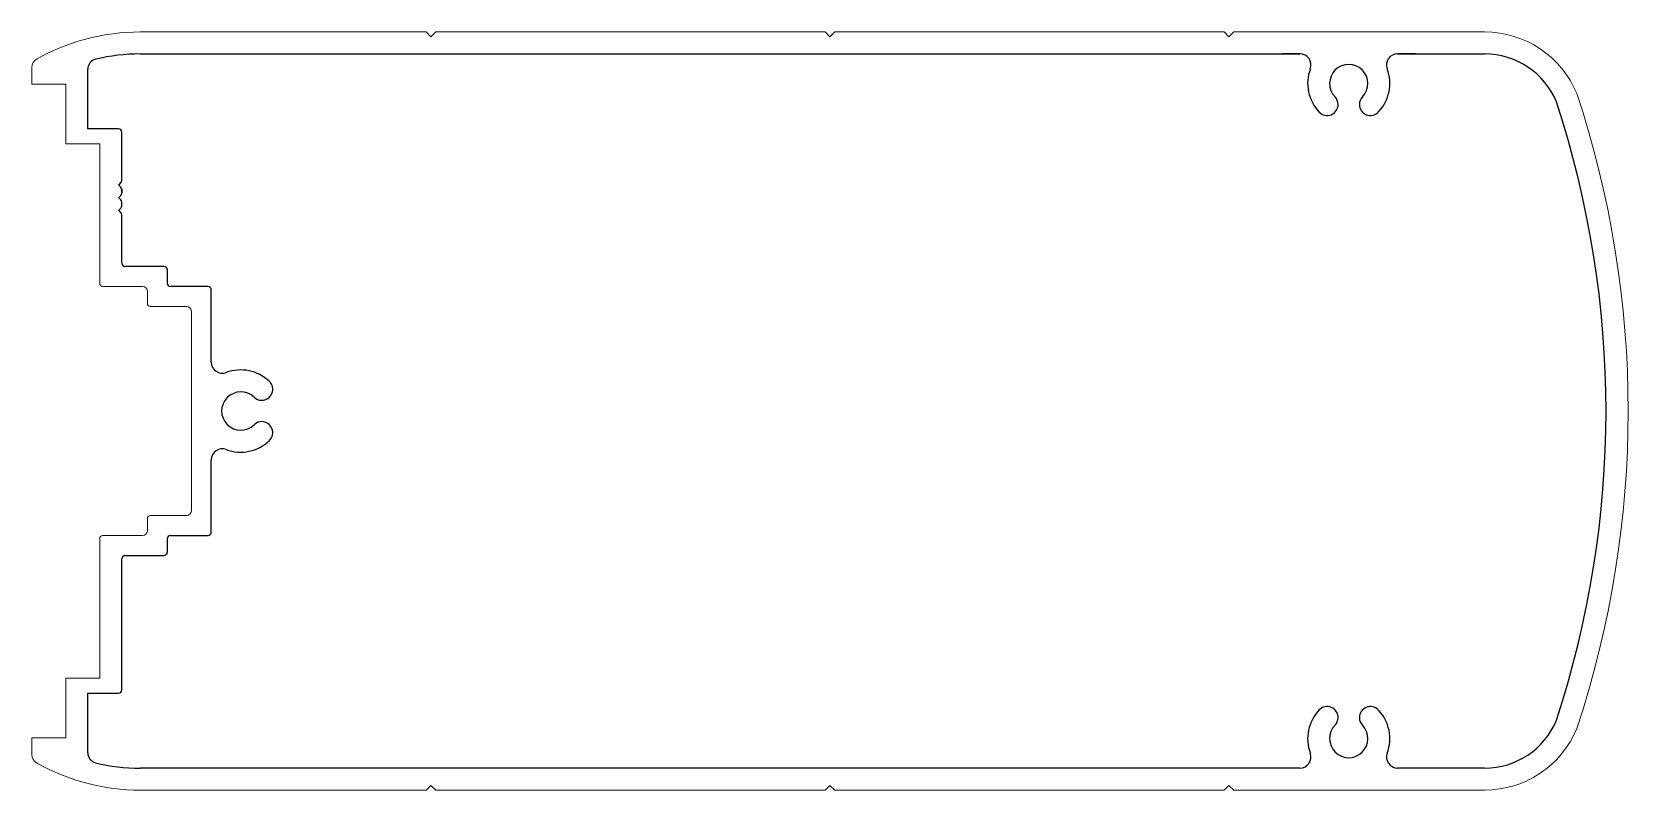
# Model space of a CAD drawing. Header units: inches. Extents: x -61 to 66, y 0 to 61.
import ezdxf

# ---------------------------------------------------------------- set-up
doc = ezdxf.new("R2010")
doc.units = ezdxf.units.IN
doc.header["$MEASUREMENT"] = 0

msp = doc.modelspace()

# ---------------------------------------------------------------- linework, layer by layer
at = {"color": 7, "linetype": 'Continuous', "lineweight": 15}
for p, q in [((-29.57, 60.66), (-52.32, 60.66)), ((-29.19, 60.28), (-29.57, 60.66)), ((-28.81, 60.66), (-29.19, 60.28)), ((2.18, 60.66), (-28.81, 60.66)), ((2.56, 60.28), (2.18, 60.66)), ((2.94, 60.66), (2.56, 60.28)), ((33.93, 60.66), (2.94, 60.66)), ((34.31, 60.28), (33.93, 60.66)), ((34.69, 60.66), (34.31, 60.28)), ((54.65, 60.66), (34.69, 60.66)), ((-60.94, 57.83), (-60.94, 56.51)), ((-60.94, 56.51), (-58.24, 56.51)), ((-58.24, 56.51), (-58.24, 51.75)), ((-58.24, 51.75), (-55.54, 51.75)), ((-55.54, 51.75), (-55.54, 40.67)), ((-55.29, 40.42), (-52.13, 40.42)), ((-51.75, 40.04), (-51.75, 39.08)), ((-51.5, 38.83), (-48.63, 38.83)), ((-48.25, 38.45), (-48.25, 22.56)), ((-51.75, 21.93), (-51.75, 20.97)), ((-48.63, 22.18), (-51.5, 22.18)), ((-55.54, 20.34), (-55.54, 9.26)), ((-52.13, 20.59), (-55.29, 20.59)), ((-55.54, 9.26), (-58.24, 9.26)), ((-58.24, 9.26), (-58.24, 4.49)), ((-58.24, 4.49), (-60.94, 4.49)), ((-60.94, 4.49), (-60.94, 3.18)), ((-52.32, 0.34), (-29.57, 0.34)), ((-29.57, 0.34), (-29.19, 0.72)), ((-29.19, 0.72), (-28.81, 0.34)), ((-28.81, 0.34), (2.18, 0.34)), ((2.18, 0.34), (2.56, 0.72)), ((2.56, 0.72), (2.94, 0.34)), ((2.94, 0.34), (33.93, 0.34)), ((33.93, 0.34), (34.31, 0.72)), ((34.31, 0.72), (34.69, 0.34)), ((34.69, 0.34), (54.65, 0.34))]:
    msp.add_line(p, q, dxfattribs=at)
at = {"color": 7}
for p, q in [((-52.32, 58.91), (38.54, 58.91)), ((38.54, 58.91), (39.96, 58.91)), ((39.96, 58.91), (38.54, 58.91)), ((49.14, 58.91), (47.72, 58.91)), ((47.72, 58.91), (49.14, 58.91)), ((49.14, 58.91), (54.65, 58.91)), ((-56.49, 52.95), (-56.49, 57.71)), ((42.99, 54.89), (42.99, 54.89)), ((44.69, 54.89), (44.69, 54.89)), ((-54.04, 52.95), (-56.49, 52.95)), ((-53.79, 48.83), (-53.79, 52.69)), ((-54.03, 48.48), (-53.86, 48.65)), ((-53.86, 48.3), (-54.03, 48.47)), ((-54.03, 47.48), (-53.86, 47.65)), ((-53.86, 47.3), (-54.03, 47.47)), ((-53.79, 47.83), (-53.79, 48.12)), ((-53.79, 48.12), (-53.79, 47.83)), ((-53.79, 47.83), (-53.79, 48.12)), ((-53.79, 48.12), (-53.79, 47.83)), ((-53.79, 47.83), (-53.79, 48.12)), ((-53.79, 46.83), (-53.79, 47.12)), ((-54.03, 46.48), (-53.86, 46.65)), ((-53.86, 46.3), (-54.03, 46.47)), ((-53.79, 42.26), (-53.79, 46.12)), ((-53.79, 46.12), (-53.79, 46.12)), ((-53.79, 46.12), (-53.79, 46.12)), ((-50.42, 42), (-53.53, 42)), ((-50.16, 40.67), (-50.16, 41.75)), ((-46.92, 40.41), (-49.91, 40.41)), ((-46.67, 35.8), (-46.67, 40.16)), ((-46.67, 34.38), (-46.67, 35.8)), ((-42.65, 31.35), (-42.65, 31.35)), ((-46.67, 25.21), (-46.67, 26.62)), ((-46.67, 20.85), (-46.67, 25.21)), ((-50.16, 19.26), (-50.16, 20.34)), ((-49.91, 20.59), (-46.92, 20.59)), ((-53.79, 8.31), (-53.79, 18.75)), ((-53.53, 19), (-50.42, 19)), ((-56.49, 3.3), (-56.49, 8.06)), ((-56.49, 8.06), (-54.04, 8.06)), ((42.99, 6.11), (42.99, 6.11)), ((38.54, 2.09), (-52.32, 2.09)), ((39.96, 2.09), (38.54, 2.09)), ((49.14, 2.09), (47.72, 2.09)), ((54.65, 2.09), (49.14, 2.09))]:
    msp.add_line(p, q, dxfattribs=at)
at = {"color": 7, "linetype": 'Continuous', "lineweight": 15}
for centre, radius, start, end in [((-52.32, 43.86), 16.8, 90, 119.2239), ((54.65, 52.72), 7.94, 22.534, 90), ((-60.14, 57.83), 0.8, 119.2239, 180), ((-14.11, 30.5), 80.18, 341.6335, 18.3665), ((-55.29, 40.67), 0.25, 180, 270), ((-52.13, 40.04), 0.38, 0, 90), ((-51.5, 39.08), 0.25, 180, 270), ((-48.63, 38.45), 0.38, 0, 90), ((-51.5, 21.93), 0.25, 90, 180), ((-48.63, 22.56), 0.38, 270, 0), ((-55.29, 20.34), 0.25, 90, 180), ((-52.13, 20.97), 0.38, 270, 0), ((54.65, 8.28), 7.94, 270, 337.466), ((-60.14, 3.18), 0.8, 180, 240.7761), ((-52.32, 17.14), 16.8, 240.7761, 270)]:
    msp.add_arc(centre, radius, start, end, dxfattribs=at)
at = {"color": 7}
for centre, radius, start, end in [((-55.69, 57.71), 0.8, 103.6447, 180), ((-52.32, 43.86), 15.05, 90, 103.6447), ((39.96, 58.04), 0.875, 339.1828, 90), ((39.96, 58.04), 0.875, 339.1828, 90), ((47.72, 58.04), 0.875, 90, 200.8172), ((47.72, 58.04), 0.875, 90, 200.8172), ((54.65, 52.72), 6.19, 22.534, 90), ((43.84, 56.56), 3.27, 159.1828, 224.0809), ((43.84, 56.56), 3.27, 159.1828, 224.0809), ((43.84, 56.56), 1.52, 315.9191, 224.0809), ((43.84, 56.56), 1.52, 315.9191, 224.0809), ((43.84, 56.56), 3.27, 315.9191, 20.8172), ((43.84, 56.56), 3.27, 315.9191, 20.8172), ((42.12, 54.89), 0.875, 224.0809, 0), ((42.12, 54.89), 0.875, 224.0809, 0), ((42.12, 54.89), 0.875, 360, 44.0809), ((42.12, 54.89), 0.875, 0, 44.0809), ((45.56, 54.89), 0.875, 135.9191, 180), ((45.56, 54.89), 0.875, 135.9191, 180), ((45.56, 54.89), 0.875, 180, 315.9191), ((45.56, 54.89), 0.875, 180, 315.9191), ((-14.21, 30.5), 78.52, 341.7479, 18.2521), ((-54.04, 52.69), 0.254, 0, 90), ((-54.02, 48.48), 0.008, 135, 225), ((-54.04, 48.83), 0.25, 315, 360), ((-54.04, 48.12), 0.25, 0, 45), ((-54.02, 47.48), 0.008, 135, 225), ((-54.04, 47.83), 0.25, 315, 0), ((-54.04, 47.12), 0.25, 360, 45), ((-54.02, 46.48), 0.008, 135, 225), ((-54.04, 46.83), 0.25, 315, 360), ((-54.04, 46.12), 0.25, 0, 45), ((-53.53, 42.26), 0.254, 180, 270), ((-50.42, 41.75), 0.254, 0, 90), ((-49.91, 40.67), 0.254, 180, 270), ((-46.92, 40.16), 0.254, 360, 90), ((-45.79, 34.38), 0.875, 180, 290.8172), ((-44.32, 30.5), 3.27, 45.9191, 110.8172), ((-44.32, 30.5), 1.52, 45.9191, 314.0809), ((-42.65, 32.23), 0.875, 270, 45.9191), ((-42.65, 32.23), 0.875, 225.9191, 270), ((-42.65, 28.78), 0.875, 90, 134.0809), ((-42.65, 28.78), 0.875, 314.0809, 90), ((-44.32, 30.5), 3.27, 249.1828, 314.0809), ((-45.79, 26.62), 0.875, 69.1828, 180), ((-49.91, 20.34), 0.254, 90, 180), ((-46.92, 20.85), 0.254, 270, 360), ((-50.42, 19.26), 0.254, 270, 0), ((-53.53, 18.75), 0.254, 90, 180), ((-54.04, 8.31), 0.254, 270, 360), ((43.84, 4.44), 3.27, 135.9191, 200.8172), ((42.12, 6.11), 0.875, 0, 135.9191), ((45.56, 6.11), 0.875, 44.0809, 180), ((43.84, 4.44), 3.27, 339.1828, 44.0809), ((43.84, 4.44), 1.52, 135.9191, 44.0809), ((42.12, 6.11), 0.875, 315.9191, 360), ((45.56, 6.11), 0.875, 180, 224.0809), ((54.65, 8.28), 6.19, 270, 337.466), ((-55.69, 3.3), 0.8, 180, 256.3553), ((39.96, 2.97), 0.875, 270, 20.8172), ((47.72, 2.97), 0.875, 159.1828, 270), ((-52.32, 17.14), 15.05, 256.3553, 270)]:
    msp.add_arc(centre, radius, start, end, dxfattribs=at)

doc.saveas('drawing.dxf')
